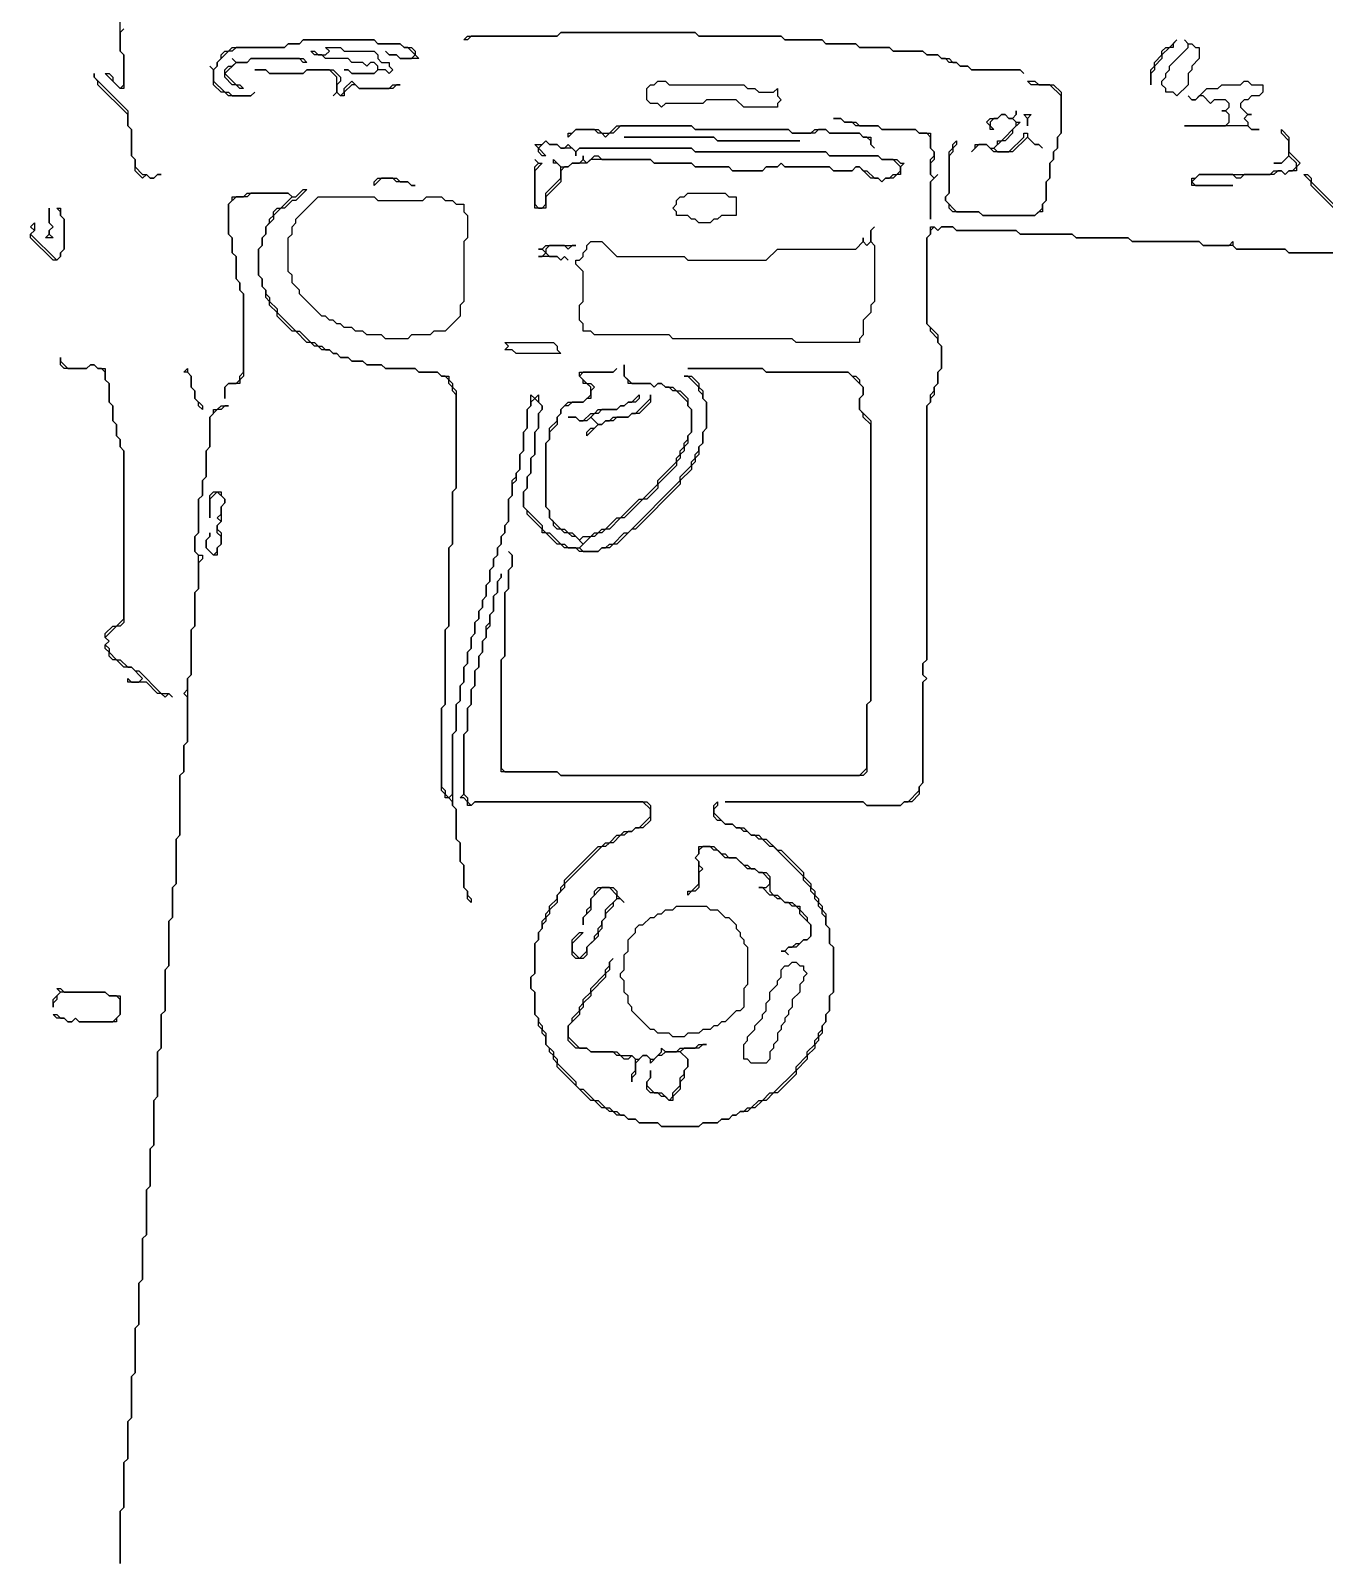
# Model space of a CAD drawing. Header units: metres. Extents: x 0 to 38.4, y 0 to 28.8.
# Drawn here: x 7.32 to 21.18, y 0 to 16.42 of the extents above; entities that cross this region are included whole.
import ezdxf

# ---------------------------------------------------------------- set-up
doc = ezdxf.new("R2010")
doc.units = ezdxf.units.M

msp = doc.modelspace()

# ---------------------------------------------------------------- linework, layer by layer
for points in [[(8.32, 16.44), (8.28, 16.4), (8.28, 16.2), (8.32, 16.16), (8.32, 15.8), (8.28, 15.8), (8.12, 15.96), (8.16, 15.96), (8.2, 15.92), (8.2, 15.88), (8.28, 15.8), (8.32, 15.84), (8.32, 16.16), (8.28, 16.2), (8.28, 16.52)], [(21.28, 14.52), (21.04, 14.76), (21.04, 14.8), (20.96, 14.88), (21, 14.88), (21.04, 14.84), (21.04, 14.8), (21.32, 14.52)], [(21.52, 14.04), (20.8, 14.04), (20.76, 14.08), (20.24, 14.08), (20.2, 14.12), (19.88, 14.12), (19.84, 14.16), (19.12, 14.16), (19.08, 14.2), (18.52, 14.2), (18.48, 14.24), (17.92, 14.24), (17.88, 14.28), (17.24, 14.28), (17.2, 14.32), (17.08, 14.32), (17.04, 14.28), (17, 14.32), (16.96, 14.28), (16.96, 14.24), (16.92, 14.2), (16.92, 13.28), (17.04, 13.16), (17.04, 13.08), (17.08, 13.04), (17.08, 12.8), (17.04, 12.76), (17.04, 12.64), (17, 12.6), (17, 12.52), (16.96, 12.48), (16.96, 12.44), (16.92, 12.4), (16.92, 9.68), (16.88, 9.64), (16.88, 9.52), (16.92, 9.48), (16.88, 9.44), (16.88, 8.36), (16.84, 8.32), (16.84, 8.24), (16.76, 8.16), (16.68, 8.16), (16.64, 8.12), (16.28, 8.12), (16.24, 8.16), (14.76, 8.16), (16.24, 8.16), (16.28, 8.12), (16.64, 8.12), (16.68, 8.16), (16.72, 8.16), (16.84, 8.28), (16.84, 8.32), (16.88, 8.36), (16.88, 9.44), (16.92, 9.48), (16.88, 9.52), (16.88, 9.64), (16.92, 9.68), (16.92, 12.4), (16.96, 12.44), (16.96, 12.52), (17, 12.56), (17, 12.6), (17.04, 12.64), (17.04, 12.76), (17.08, 12.8), (17.08, 13.04), (17.04, 13.08), (17.04, 13.12), (16.96, 13.2), (16.96, 13.24), (16.92, 13.28), (16.92, 14.2), (16.96, 14.24), (16.96, 14.32), (17, 14.32), (17.04, 14.28), (17.08, 14.32), (17.2, 14.32), (17.24, 14.28), (17.88, 14.28), (17.92, 14.24), (18.48, 14.24), (18.52, 14.2), (19.08, 14.2), (19.12, 14.16), (19.84, 14.16), (19.88, 14.12), (20.16, 14.12), (20.2, 14.16), (20.2, 14.12), (20.24, 14.08), (20.76, 14.08), (20.8, 14.04), (21.52, 14.04)]]:
    msp.add_lwpolyline(points)
for points in [[(9.44, 15.72), (9.4, 15.76), (9.36, 15.76), (9.28, 15.84), (9.28, 16), (9.24, 16.04), (9.28, 16), (9.32, 16.04), (9.32, 16.08), (9.36, 16.12), (9.36, 16.16), (9.4, 16.2), (9.44, 16.2), (9.48, 16.24), (10.04, 16.24), (10.08, 16.28), (10.2, 16.28), (10.24, 16.32), (11, 16.32), (11.04, 16.28), (11.28, 16.28), (11.32, 16.24), (11.4, 16.24), (11.44, 16.2), (11.44, 16.16), (11.48, 16.12), (11.28, 16.12), (11.24, 16.16), (11.16, 16.16), (11.12, 16.2), (11.16, 16.16), (11.24, 16.16), (11.28, 16.12), (11.4, 16.12), (11.44, 16.16), (11.36, 16.24), (11.32, 16.24), (11.28, 16.28), (11.04, 16.28), (11, 16.32), (10.24, 16.32), (10.2, 16.28), (10.08, 16.28), (10.04, 16.24), (9.52, 16.24), (9.48, 16.2), (9.44, 16.2), (9.32, 16.08), (9.32, 16.04), (9.28, 16), (9.28, 15.88), (9.4, 15.76), (9.44, 15.76), (9.48, 15.72), (9.68, 15.72), (9.72, 15.76), (9.68, 15.72)], [(17.96, 15.96), (17.92, 16), (17.4, 16), (17.36, 16.04), (17.28, 16.04), (17.24, 16.08), (17.16, 16.08), (17.12, 16.12), (17.08, 16.12), (17.04, 16.16), (16.92, 16.16), (16.88, 16.2), (16.56, 16.2), (16.52, 16.24), (16.2, 16.24), (16.16, 16.28), (15.84, 16.28), (15.8, 16.32), (15.4, 16.32), (15.36, 16.36), (14.48, 16.36), (14.44, 16.4), (13, 16.4), (12.96, 16.36), (12.04, 16.36), (12, 16.32), (11.96, 16.32), (12, 16.36), (12.96, 16.36), (13, 16.4), (14.44, 16.4), (14.48, 16.36), (15.36, 16.36), (15.4, 16.32), (15.8, 16.32), (15.84, 16.28), (16.16, 16.28), (16.2, 16.24), (16.52, 16.24), (16.56, 16.2), (16.88, 16.2), (16.92, 16.16), (17.04, 16.16), (17.08, 16.12), (17.16, 16.12), (17.2, 16.08), (17.24, 16.08), (17.28, 16.04), (17.36, 16.04), (17.4, 16), (17.92, 16)], [(19.32, 15.84), (19.32, 16), (19.36, 16.04), (19.36, 16.08), (19.44, 16.16), (19.44, 16.2), (19.48, 16.24), (19.52, 16.24), (19.6, 16.32), (19.56, 16.28), (19.56, 16.24), (19.52, 16.24), (19.44, 16.16), (19.44, 16.12), (19.36, 16.04), (19.36, 16), (19.32, 15.96)], [(19.6, 15.72), (19.56, 15.76), (19.48, 15.76), (19.48, 15.8), (19.44, 15.84), (19.44, 15.88), (19.48, 15.92), (19.48, 15.96), (19.52, 16), (19.52, 16.04), (19.72, 16.24), (19.72, 16.28), (19.68, 16.32), (19.72, 16.28), (19.76, 16.28), (19.8, 16.24), (19.84, 16.24), (19.84, 16.12), (19.76, 16.04), (19.76, 16), (19.72, 15.96), (19.72, 15.84)], [(9.56, 15.8), (9.52, 15.84), (9.48, 15.84), (9.4, 15.92), (9.4, 16), (9.44, 16.04), (9.48, 16.04), (9.52, 16.08), (9.48, 16.12), (9.52, 16.08), (9.64, 16.08), (9.68, 16.12), (10.24, 16.12), (10.28, 16.08), (10.24, 16.08), (10.2, 16.12), (9.68, 16.12), (9.64, 16.08), (9.52, 16.08), (9.4, 15.96), (9.52, 15.84), (9.56, 15.84), (9.6, 15.8)], [(10.76, 15.96), (10.72, 16), (10.68, 16), (10.72, 16), (10.76, 15.96), (11, 15.96), (11.04, 16), (11.04, 16.04), (11, 16.08), (10.96, 16.08), (10.92, 16.04), (10.88, 16.08), (10.76, 16.08), (10.72, 16.12), (10.48, 16.12), (10.44, 16.16), (10.36, 16.16), (10.32, 16.2), (10.36, 16.2), (10.4, 16.16), (10.48, 16.16), (10.52, 16.2), (10.48, 16.24), (10.64, 16.24), (10.68, 16.2), (11, 16.2), (11.04, 16.16), (11.04, 16.12), (11.08, 16.08), (11.16, 16.08), (11.16, 16.04), (11.2, 16), (11.16, 15.96), (11.12, 16), (11.04, 16), (11, 15.96)], [(8.52, 14.84), (8.44, 14.92), (8.44, 15.04), (8.4, 15.08), (8.4, 15.36), (8.36, 15.4), (8.36, 15.52), (8.04, 15.84), (8.04, 15.88), (8, 15.92), (8, 15.96), (8, 15.92), (8.36, 15.56), (8.36, 15.4), (8.4, 15.36), (8.4, 15.08), (8.44, 15.04), (8.44, 14.96), (8.52, 14.88), (8.56, 14.88), (8.6, 14.84), (8.64, 14.84), (8.68, 14.88), (8.72, 14.88), (8.68, 14.88), (8.64, 14.84), (8.6, 14.84), (8.56, 14.88)], [(10.56, 15.72), (10.6, 15.76), (10.6, 15.92), (10.52, 16), (10.28, 16), (10.24, 15.96), (9.88, 15.96), (9.84, 16), (9.72, 16), (9.84, 16), (9.88, 15.96), (10.24, 15.96), (10.28, 16), (10.56, 16), (10.64, 15.92), (10.64, 15.88), (10.6, 15.84), (10.6, 15.76), (10.64, 15.72), (10.68, 15.76), (10.68, 15.8), (10.76, 15.88), (10.84, 15.8), (11.16, 15.8), (11.2, 15.84), (11.28, 15.84), (11.24, 15.84), (11.2, 15.8), (10.84, 15.8), (10.8, 15.84), (10.76, 15.84), (10.68, 15.76), (10.68, 15.72), (10.64, 15.72), (10.6, 15.76)], [(14.08, 15.6), (14.04, 15.64), (13.96, 15.64), (13.92, 15.68), (13.92, 15.8), (13.96, 15.84), (14, 15.84), (14.04, 15.88), (14.12, 15.88), (14.16, 15.84), (14.96, 15.84), (15, 15.8), (15.08, 15.8), (15.12, 15.76), (15.28, 15.76), (15.32, 15.8), (15.32, 15.72), (15.36, 15.68), (15.32, 15.64), (15.32, 15.6), (14.96, 15.6), (14.88, 15.68), (14.56, 15.68), (14.52, 15.64), (14.12, 15.64)], [(17.52, 14.44), (17.48, 14.48), (17.2, 14.48), (17.16, 14.52), (17.16, 14.56), (17.12, 14.6), (17.12, 14.64), (17.16, 14.68), (17.16, 15.12), (17.2, 15.16), (17.2, 15.2), (17.24, 15.24), (17.24, 15.2), (17.2, 15.16), (17.2, 15.12), (17.16, 15.08), (17.16, 14.68), (17.12, 14.64), (17.12, 14.6), (17.24, 14.48), (17.48, 14.48), (17.52, 14.44), (18.08, 14.44), (18.16, 14.52), (18.16, 14.56), (18.2, 14.6), (18.2, 14.8), (18.24, 14.84), (18.24, 15), (18.28, 15.04), (18.28, 15.12), (18.32, 15.16), (18.32, 15.28), (18.36, 15.32), (18.36, 15.72), (18.24, 15.84), (18.04, 15.84), (18, 15.88), (18.08, 15.88), (18.12, 15.84), (18.28, 15.84), (18.36, 15.76), (18.36, 15.32), (18.32, 15.28), (18.32, 15.16), (18.28, 15.12), (18.28, 15.04), (18.24, 15), (18.24, 14.84), (18.2, 14.8), (18.2, 14.6), (18.16, 14.56), (18.16, 14.48), (18.12, 14.48), (18.08, 14.44)], [(20.4, 15.36), (20.36, 15.4), (19.68, 15.4), (20.12, 15.4), (20.16, 15.44), (20.16, 15.52), (20.12, 15.56), (20.08, 15.56), (20.12, 15.56), (20.16, 15.6), (20.16, 15.64), (20.12, 15.68), (20, 15.68), (19.96, 15.64), (19.88, 15.72), (19.84, 15.72), (19.8, 15.68), (19.76, 15.68), (19.72, 15.72), (19.76, 15.68), (19.8, 15.68), (19.92, 15.8), (20.04, 15.8), (20.08, 15.84), (20.28, 15.84), (20.32, 15.88), (20.36, 15.88), (20.4, 15.84), (20.52, 15.84), (20.52, 15.76), (20.48, 15.72), (20.4, 15.72), (20.36, 15.68), (20.32, 15.68), (20.28, 15.64), (20.28, 15.6), (20.36, 15.52), (20.4, 15.52), (20.36, 15.52), (20.32, 15.48), (20.36, 15.44), (20.36, 15.4), (20.4, 15.36), (20.48, 15.36)], [(16.96, 14.4), (16.96, 14.8), (17, 14.84), (16.96, 14.88), (16.96, 15.04), (17, 15.08), (17, 15.12), (16.96, 15.16), (16.96, 15.28), (16.92, 15.32), (16.84, 15.32), (16.8, 15.36), (16.44, 15.36), (16.4, 15.4), (16.16, 15.4), (16.12, 15.44), (16.04, 15.44), (16, 15.48), (15.92, 15.48), (16, 15.48), (16.04, 15.44), (16.16, 15.44), (16.2, 15.4), (16.4, 15.4), (16.44, 15.36), (16.8, 15.36), (16.84, 15.32), (16.96, 15.32), (16.96, 15.16), (17, 15.12), (17, 15.04), (16.96, 15), (16.96, 14.88), (17, 14.84), (17.04, 14.88), (16.96, 14.8)], [(17.4, 15.12), (17.44, 15.16), (17.44, 15.2), (17.56, 15.2), (17.6, 15.16), (17.64, 15.16), (17.68, 15.2), (17.68, 15.24), (17.72, 15.24), (17.88, 15.4), (17.88, 15.44), (17.84, 15.48), (17.8, 15.48), (17.76, 15.52), (17.72, 15.52), (17.68, 15.48), (17.64, 15.48), (17.6, 15.44), (17.6, 15.4), (17.64, 15.36), (17.6, 15.36), (17.6, 15.4), (17.56, 15.44), (17.6, 15.48), (17.68, 15.48), (17.72, 15.52), (17.76, 15.52), (17.8, 15.48), (17.84, 15.48), (17.88, 15.52), (17.88, 15.56), (17.88, 15.52), (17.84, 15.48), (17.88, 15.44), (17.92, 15.44), (17.84, 15.36), (17.84, 15.32), (17.76, 15.24), (17.72, 15.24), (17.64, 15.16), (17.68, 15.12), (17.8, 15.12), (17.96, 15.28), (17.96, 15.32), (18, 15.32), (18, 15.28), (18.08, 15.2), (18.12, 15.2), (18.16, 15.16), (18.12, 15.2), (18.08, 15.2), (18, 15.28), (17.84, 15.12), (17.64, 15.12), (17.56, 15.2), (17.48, 15.2)], [(18, 15.4), (18, 15.48), (17.96, 15.52), (18.04, 15.52), (18, 15.48)], [(16.36, 15.16), (16.32, 15.2), (16.32, 15.24), (16.28, 15.28), (16.24, 15.28), (16.2, 15.32), (15.88, 15.32), (15.84, 15.36), (15.76, 15.36), (15.72, 15.32), (15.48, 15.32), (15.44, 15.36), (14.44, 15.36), (14.4, 15.4), (13.64, 15.4), (13.56, 15.32), (13.52, 15.32), (13.48, 15.28), (13.44, 15.32), (13.4, 15.32), (13.36, 15.36), (13.16, 15.36), (13.08, 15.28), (13.08, 15.32), (13.12, 15.32), (13.16, 15.36), (13.4, 15.36), (13.44, 15.32), (13.52, 15.32), (13.6, 15.4), (14.4, 15.4), (14.44, 15.36), (15.44, 15.36), (15.48, 15.32), (15.68, 15.32), (15.72, 15.36), (15.84, 15.36), (15.88, 15.32), (16.2, 15.32), (16.24, 15.28), (16.32, 15.28), (16.32, 15.2)], [(14.68, 15.24), (14.64, 15.28), (13.68, 15.28), (14.64, 15.28), (14.68, 15.24), (15.56, 15.24)], [(19.76, 14.76), (19.76, 14.84), (19.8, 14.84), (19.84, 14.88), (20.6, 14.88), (20.64, 14.92), (20.72, 14.92), (20.76, 14.88), (20.8, 14.92), (20.84, 14.92), (20.88, 14.96), (20.88, 15), (20.8, 15.08), (20.72, 15), (20.64, 15), (20.72, 15), (20.8, 15.08), (20.8, 15.24), (20.72, 15.32), (20.72, 15.36), (20.8, 15.28), (20.8, 15.12), (20.92, 15), (20.88, 14.96), (20.88, 14.92), (20.8, 14.92), (20.76, 14.88), (20.72, 14.92), (20.68, 14.92), (20.64, 14.88), (20.32, 14.88), (20.28, 14.84), (20.24, 14.84), (20.2, 14.88), (19.84, 14.88), (19.76, 14.8), (19.8, 14.76), (20.2, 14.76)], [(12.72, 14.52), (12.72, 14.96), (12.76, 15), (12.72, 15.04), (12.76, 15), (12.8, 15), (12.72, 14.92), (12.72, 14.56), (12.76, 14.52), (12.8, 14.52), (12.84, 14.56), (12.84, 14.68), (13, 14.84), (13, 14.96), (12.96, 15), (12.92, 15), (12.92, 15.04), (13, 14.96), (13.08, 14.96), (13.12, 15), (13.2, 15), (13.24, 15.04), (13.24, 15.08), (13.24, 15.04), (13.28, 15), (13.36, 15.08), (13.4, 15.08), (13.44, 15.04), (13.96, 15.04), (14, 15), (14.4, 15), (14.44, 14.96), (14.8, 14.96), (14.84, 14.92), (15.16, 14.92), (15.2, 14.96), (15.32, 14.96), (15.36, 15), (15.4, 14.96), (15.88, 14.96), (15.92, 14.92), (16.12, 14.92), (16.16, 14.96), (16.2, 14.96), (16.24, 14.92), (16.28, 14.92), (16.36, 14.84), (16.4, 14.84), (16.44, 14.8), (16.48, 14.84), (16.52, 14.84), (16.56, 14.88), (16.6, 14.88), (16.64, 14.92), (16.64, 14.96), (16.56, 15.04), (16.44, 15.04), (16.4, 15.08), (15.88, 15.08), (15.84, 15.12), (14.44, 15.12), (14.4, 15.16), (13.2, 15.16), (13.16, 15.12), (13.16, 15.08), (13.16, 15.12), (13.12, 15.16), (13, 15.16), (12.96, 15.2), (12.88, 15.2), (12.84, 15.24), (12.76, 15.16), (12.84, 15.08), (12.8, 15.08), (12.76, 15.12), (12.76, 15.16), (12.72, 15.2), (12.8, 15.2), (12.84, 15.24), (12.88, 15.2), (12.96, 15.2), (13, 15.16), (13.04, 15.16), (13.08, 15.2), (13.16, 15.12), (13.2, 15.16), (14.4, 15.16), (14.44, 15.12), (15.84, 15.12), (15.88, 15.08), (16.4, 15.08), (16.44, 15.04), (16.6, 15.04), (16.64, 15), (16.68, 15), (16.64, 14.96), (16.64, 14.88), (16.6, 14.88), (16.56, 14.84), (16.48, 14.84), (16.44, 14.8), (16.4, 14.84), (16.32, 14.84), (16.2, 14.96), (16.16, 14.96), (16.12, 14.92), (15.92, 14.92), (15.88, 14.96), (15.4, 14.96), (15.36, 15), (15.32, 14.96), (15.2, 14.96), (15.16, 14.92), (14.84, 14.92), (14.8, 14.96), (14.44, 14.96), (14.4, 15), (14, 15), (13.96, 15.04), (13.32, 15.04), (13.28, 15), (13.12, 15), (13.08, 14.96), (13.04, 14.96), (13, 14.92), (13, 14.8), (12.84, 14.64), (12.84, 14.52)], [(11, 14.76), (11, 14.8), (11.04, 14.84), (11.24, 14.84), (11.28, 14.8), (11.36, 14.8), (11.4, 14.76), (11.44, 14.76), (11.4, 14.76), (11.36, 14.8), (11.24, 14.8), (11.2, 14.84), (11.08, 14.84)], [(12.04, 7.08), (12, 7.12), (12, 7.2), (11.96, 7.24), (11.96, 7.48), (11.92, 7.52), (11.92, 7.72), (11.88, 7.76), (11.88, 8.08), (11.84, 8.12), (11.84, 8.16), (11.8, 8.2), (11.76, 8.2), (11.76, 8.24), (11.72, 8.28), (11.72, 9.16), (11.76, 9.2), (11.76, 10), (11.8, 10.04), (11.8, 10.88), (11.84, 10.92), (11.84, 11.48), (11.88, 11.52), (11.88, 12.52), (11.84, 12.56), (11.84, 12.6), (11.8, 12.64), (11.8, 12.68), (11.76, 12.72), (11.72, 12.72), (11.68, 12.76), (11.48, 12.76), (11.44, 12.8), (11.12, 12.8), (11.08, 12.84), (10.92, 12.84), (10.88, 12.88), (10.76, 12.88), (10.72, 12.92), (10.64, 12.92), (10.6, 12.96), (10.56, 12.96), (10.52, 13), (10.44, 13), (10.4, 13.04), (10.36, 13.04), (10.32, 13.08), (10.28, 13.08), (10.16, 13.2), (10.12, 13.2), (9.96, 13.36), (9.96, 13.4), (9.88, 13.48), (9.88, 13.52), (9.84, 13.56), (9.84, 13.64), (9.8, 13.68), (9.8, 13.76), (9.76, 13.8), (9.76, 14.08), (9.8, 14.12), (9.8, 14.2), (9.84, 14.24), (9.84, 14.32), (9.88, 14.36), (9.88, 14.4), (9.92, 14.44), (9.92, 14.48), (9.96, 14.52), (10, 14.52), (10.12, 14.64), (10.08, 14.68), (9.68, 14.68), (9.64, 14.64), (9.52, 14.64), (9.44, 14.56), (9.44, 14.24), (9.48, 14.2), (9.48, 14.04), (9.52, 14), (9.52, 13.76), (9.56, 13.72), (9.56, 13.64), (9.6, 13.6), (9.6, 12.72), (9.56, 12.68), (9.56, 12.64), (9.44, 12.64), (9.4, 12.6), (9.4, 12.48), (9.4, 12.6), (9.44, 12.64), (9.52, 12.64), (9.56, 12.68), (9.56, 12.72), (9.6, 12.76), (9.6, 13.6), (9.56, 13.64), (9.56, 13.72), (9.52, 13.76), (9.52, 14), (9.48, 14.04), (9.48, 14.2), (9.44, 14.24), (9.44, 14.56), (9.48, 14.6), (9.48, 14.64), (9.6, 14.64), (9.64, 14.68), (10.08, 14.68), (10.12, 14.64), (10.16, 14.64), (10.24, 14.72), (10.28, 14.72), (10.16, 14.6), (10.12, 14.6), (10.04, 14.52), (10, 14.52), (9.92, 14.44), (9.92, 14.4), (9.84, 14.32), (9.84, 14.24), (9.8, 14.2), (9.8, 14.12), (9.76, 14.08), (9.76, 13.8), (9.8, 13.76), (9.8, 13.68), (9.84, 13.64), (9.84, 13.6), (9.88, 13.56), (9.88, 13.52), (9.96, 13.44), (9.96, 13.4), (10.16, 13.2), (10.2, 13.2), (10.32, 13.08), (10.36, 13.08), (10.4, 13.04), (10.44, 13.04), (10.48, 13), (10.52, 13), (10.56, 12.96), (10.6, 12.96), (10.64, 12.92), (10.72, 12.92), (10.76, 12.88), (10.88, 12.88), (10.92, 12.84), (11.08, 12.84), (11.12, 12.8), (11.44, 12.8), (11.48, 12.76), (11.68, 12.76), (11.72, 12.72), (11.8, 12.72), (11.8, 12.68), (11.84, 12.64), (11.84, 12.6), (11.88, 12.56), (11.88, 11.52), (11.84, 11.48), (11.84, 10.92), (11.8, 10.88), (11.8, 10.04), (11.76, 10), (11.76, 9.2), (11.72, 9.16), (11.72, 8.32), (11.76, 8.28), (11.76, 8.24), (11.8, 8.2), (11.84, 8.24), (11.84, 8.88), (11.88, 8.92), (11.88, 9.2), (11.92, 9.24), (11.92, 9.4), (11.96, 9.44), (11.96, 9.6), (12, 9.64), (12, 9.76), (12.04, 9.8), (12.04, 9.92), (12.08, 9.96), (12.08, 10.08), (12.12, 10.12), (12.12, 10.2), (12.16, 10.24), (12.16, 10.32), (12.2, 10.36), (12.2, 10.48), (12.24, 10.52), (12.24, 10.64), (12.28, 10.68), (12.28, 10.76), (12.32, 10.8), (12.32, 10.88), (12.36, 10.92), (12.36, 11), (12.4, 11.04), (12.4, 11.12), (12.44, 11.16), (12.44, 11.4), (12.48, 11.44), (12.48, 11.6), (12.52, 11.64), (12.52, 11.68), (12.56, 11.72), (12.56, 11.88), (12.6, 11.92), (12.6, 12.12), (12.64, 12.16), (12.64, 12.36), (12.68, 12.4), (12.68, 12.52), (12.72, 12.48), (12.76, 12.52), (12.76, 12.44), (12.8, 12.4), (12.8, 12.36), (12.76, 12.32), (12.76, 12.16), (12.72, 12.12), (12.72, 11.88), (12.68, 11.84), (12.68, 11.68), (12.64, 11.64), (12.64, 11.52), (12.6, 11.48), (12.6, 11.32), (12.8, 11.12), (12.8, 11.08), (12.84, 11.04), (12.88, 11.04), (13, 10.92), (13.04, 10.92), (13.08, 10.88), (13.2, 10.88), (13.24, 10.92), (13.16, 11), (13.12, 11), (13.08, 11.04), (13.04, 11.04), (13, 11.08), (12.96, 11.08), (12.92, 11.12), (12.92, 11.16), (12.88, 11.2), (12.88, 11.28), (12.84, 11.32), (12.84, 12), (12.88, 12.04), (12.88, 12.16), (12.96, 12.24), (12.96, 12.28), (13, 12.32), (13, 12.36), (13.08, 12.44), (13.24, 12.44), (13.32, 12.52), (13.32, 12.6), (13.28, 12.64), (13.24, 12.64), (13.24, 12.68), (13.2, 12.72), (13.2, 12.76), (13.56, 12.76), (13.6, 12.8), (13.56, 12.76), (13.24, 12.76), (13.2, 12.72), (13.28, 12.64), (13.32, 12.64), (13.36, 12.6), (13.32, 12.56), (13.32, 12.48), (13.28, 12.48), (13.24, 12.44), (13.12, 12.44), (13.08, 12.4), (13.04, 12.4), (13, 12.36), (13, 12.32), (12.96, 12.28), (12.96, 12.2), (12.88, 12.12), (12.88, 12.04), (12.84, 12), (12.84, 11.32), (12.88, 11.28), (12.88, 11.2), (13, 11.08), (13.04, 11.08), (13.08, 11.04), (13.12, 11.04), (13.2, 10.96), (13.24, 11), (13.32, 11), (13.36, 11.04), (13.4, 11.04), (13.44, 11.08), (13.48, 11.08), (13.6, 11.2), (13.64, 11.2), (13.84, 11.4), (13.88, 11.4), (14.04, 11.56), (14.04, 11.6), (14.24, 11.8), (14.24, 11.84), (14.28, 11.88), (14.28, 11.92), (14.32, 11.96), (14.32, 12), (14.36, 12.04), (14.36, 12.08), (14.4, 12.12), (14.4, 12.36), (14.36, 12.4), (14.36, 12.44), (14.24, 12.56), (14.2, 12.56), (14.16, 12.6), (14.12, 12.6), (14.08, 12.64), (14.04, 12.64), (14, 12.6), (13.96, 12.64), (13.72, 12.64), (13.72, 12.68), (13.68, 12.72), (13.68, 12.84), (13.68, 12.72), (13.76, 12.64), (13.96, 12.64), (14, 12.6), (14.04, 12.64), (14.08, 12.64), (14.12, 12.6), (14.2, 12.6), (14.24, 12.56), (14.28, 12.56), (14.36, 12.48), (14.36, 12.4), (14.4, 12.36), (14.4, 12.12), (14.36, 12.08), (14.36, 12), (14.32, 11.96), (14.32, 11.92), (14.28, 11.88), (14.28, 11.84), (14.24, 11.8), (14.24, 11.76), (14.04, 11.56), (14.04, 11.52), (13.92, 11.4), (13.88, 11.4), (13.68, 11.2), (13.64, 11.2), (13.52, 11.08), (13.48, 11.08), (13.44, 11.04), (13.4, 11.04), (13.36, 11), (13.32, 11), (13.2, 10.88), (13.24, 10.84), (13.4, 10.84), (13.44, 10.88), (13.48, 10.88), (13.52, 10.92), (13.56, 10.92), (13.68, 11.04), (13.72, 11.04), (14.28, 11.6), (14.28, 11.64), (14.4, 11.76), (14.4, 11.8), (14.44, 11.84), (14.44, 11.88), (14.48, 11.92), (14.48, 11.96), (14.52, 12), (14.52, 12.12), (14.56, 12.16), (14.56, 12.44), (14.52, 12.48), (14.52, 12.52), (14.48, 12.56), (14.48, 12.6), (14.36, 12.72), (14.32, 12.72), (14.4, 12.72), (14.48, 12.64), (14.48, 12.6), (14.52, 12.56), (14.52, 12.48), (14.56, 12.44), (14.56, 12.16), (14.52, 12.12), (14.52, 12), (14.48, 11.96), (14.48, 11.88), (14.44, 11.84), (14.44, 11.8), (14.4, 11.76), (14.4, 11.72), (14.28, 11.6), (14.28, 11.56), (13.8, 11.08), (13.76, 11.08), (13.6, 10.92), (13.56, 10.92), (13.52, 10.88), (13.44, 10.88), (13.4, 10.84), (13.2, 10.84), (13.16, 10.88), (13.04, 10.88), (13, 10.92), (12.96, 10.92), (12.84, 11.04), (12.8, 11.04), (12.8, 11.08), (12.64, 11.24), (12.64, 11.28), (12.6, 11.32), (12.6, 11.48), (12.64, 11.52), (12.64, 11.64), (12.68, 11.68), (12.68, 11.84), (12.72, 11.88), (12.72, 12.12), (12.76, 12.16), (12.76, 12.32), (12.8, 12.36), (12.8, 12.4), (12.72, 12.48), (12.68, 12.44), (12.68, 12.4), (12.64, 12.36), (12.64, 12.16), (12.6, 12.12), (12.6, 11.92), (12.56, 11.88), (12.56, 11.72), (12.52, 11.68), (12.52, 11.6), (12.48, 11.56), (12.48, 11.44), (12.44, 11.4), (12.44, 11.16), (12.4, 11.12), (12.4, 11.04), (12.36, 11), (12.36, 10.92), (12.32, 10.88), (12.32, 10.8), (12.28, 10.76), (12.28, 10.68), (12.24, 10.64), (12.24, 10.52), (12.2, 10.48), (12.2, 10.36), (12.16, 10.32), (12.16, 10.24), (12.12, 10.2), (12.12, 10.12), (12.08, 10.08), (12.08, 9.96), (12.04, 9.92), (12.04, 9.8), (12, 9.76), (12, 9.64), (11.96, 9.6), (11.96, 9.44), (11.92, 9.4), (11.92, 9.24), (11.88, 9.2), (11.88, 8.92), (11.84, 8.88), (11.84, 8.12), (11.88, 8.08), (11.88, 7.76), (11.92, 7.72), (11.92, 7.52), (11.96, 7.48), (11.96, 7.24), (12, 7.2), (12, 7.16), (12.04, 7.12)], [(11.12, 13.12), (11.08, 13.16), (10.92, 13.16), (10.88, 13.2), (10.8, 13.2), (10.76, 13.24), (10.68, 13.24), (10.64, 13.28), (10.6, 13.28), (10.56, 13.32), (10.52, 13.32), (10.48, 13.36), (10.44, 13.36), (10.2, 13.6), (10.2, 13.64), (10.12, 13.72), (10.12, 13.8), (10.08, 13.84), (10.08, 14.2), (10.12, 14.24), (10.12, 14.32), (10.16, 14.36), (10.16, 14.4), (10.4, 14.64), (11, 14.64), (11.04, 14.6), (11.52, 14.6), (11.56, 14.64), (11.72, 14.64), (11.76, 14.6), (11.84, 14.6), (11.88, 14.56), (11.96, 14.56), (11.96, 14.48), (12, 14.44), (12, 14.2), (11.96, 14.16), (11.96, 13.52), (11.92, 13.48), (11.92, 13.36), (11.76, 13.2), (11.64, 13.2), (11.6, 13.16), (11.4, 13.16), (11.36, 13.12)], [(14.48, 14.36), (14.44, 14.4), (14.4, 14.4), (14.36, 14.44), (14.24, 14.44), (14.24, 14.48), (14.2, 14.52), (14.24, 14.56), (14.24, 14.6), (14.28, 14.64), (14.32, 14.64), (14.36, 14.68), (14.76, 14.68), (14.8, 14.64), (14.88, 14.64), (14.88, 14.44), (14.72, 14.44), (14.68, 14.4), (14.64, 14.4), (14.6, 14.36)], [(7.56, 13.96), (7.32, 14.2), (7.32, 14.24), (7.36, 14.28), (7.32, 14.32), (7.36, 14.36), (7.36, 14.28), (7.32, 14.24), (7.6, 13.96), (7.64, 14), (7.64, 14.04), (7.68, 14.08), (7.68, 14.4), (7.64, 14.44), (7.64, 14.48), (7.6, 14.52), (7.64, 14.52), (7.64, 14.44), (7.68, 14.4), (7.68, 14.08), (7.64, 14.04), (7.64, 14), (7.6, 13.96)], [(7.48, 14.2), (7.52, 14.24), (7.52, 14.28), (7.56, 14.32), (7.52, 14.36), (7.52, 14.52), (7.52, 14.36), (7.56, 14.32), (7.52, 14.28), (7.52, 14.24), (7.56, 14.2)], [(15.52, 13.08), (15.48, 13.12), (14.2, 13.12), (14.16, 13.16), (13.36, 13.16), (13.32, 13.2), (13.24, 13.2), (13.24, 13.28), (13.2, 13.32), (13.2, 13.48), (13.24, 13.52), (13.24, 13.84), (13.16, 13.92), (13.16, 13.96), (13.2, 13.96), (13.24, 14), (13.24, 14.04), (13.28, 14.08), (13.28, 14.12), (13.32, 14.16), (13.44, 14.16), (13.6, 14), (14.32, 14), (14.36, 13.96), (15.2, 13.96), (15.32, 14.08), (16.16, 14.08), (16.24, 14.16), (16.24, 14.2), (16.24, 14.16), (16.28, 14.12), (16.32, 14.16), (16.32, 14.28), (16.36, 14.32), (16.32, 14.28), (16.32, 14.16), (16.36, 14.12), (16.36, 13.52), (16.32, 13.48), (16.32, 13.4), (16.24, 13.32), (16.24, 13.16), (16.2, 13.12), (16.2, 13.08)], [(13, 13.96), (12.96, 14), (12.76, 14), (12.8, 14), (12.84, 14.04), (12.8, 14.08), (12.76, 14.08), (12.8, 14.08), (12.84, 14.12), (13.16, 14.12), (13.12, 14.12), (13.08, 14.08), (13.04, 14.12), (12.88, 14.12), (12.84, 14.08), (12.84, 14.04), (12.88, 14), (12.96, 14), (13, 13.96), (13.04, 14), (13.08, 13.96), (13.04, 14)], [(12.52, 12.96), (12.48, 13), (12.4, 13), (12.44, 13.04), (12.4, 13.08), (12.92, 13.08), (12.96, 13.04), (12.96, 13), (13, 12.96)], [(8.76, 9.28), (8.72, 9.32), (8.68, 9.32), (8.56, 9.44), (8.36, 9.44), (8.36, 9.48), (8.4, 9.44), (8.48, 9.44), (8.52, 9.48), (8.4, 9.6), (8.32, 9.6), (8.24, 9.68), (8.2, 9.68), (8.16, 9.72), (8.16, 9.76), (8.12, 9.8), (8.12, 9.84), (8.16, 9.88), (8.12, 9.92), (8.12, 9.96), (8.2, 10.04), (8.24, 10.04), (8.32, 10.12), (8.32, 11.92), (8.28, 11.96), (8.28, 12.04), (8.24, 12.08), (8.24, 12.2), (8.2, 12.24), (8.2, 12.4), (8.16, 12.44), (8.16, 12.64), (8.12, 12.68), (8.12, 12.76), (8.08, 12.8), (8.04, 12.8), (8, 12.84), (7.96, 12.84), (7.92, 12.8), (7.68, 12.8), (7.64, 12.84), (7.64, 12.92), (7.64, 12.88), (7.72, 12.8), (7.92, 12.8), (7.96, 12.84), (8, 12.84), (8.04, 12.8), (8.12, 12.8), (8.12, 12.68), (8.16, 12.64), (8.16, 12.44), (8.2, 12.4), (8.2, 12.24), (8.24, 12.2), (8.24, 12.08), (8.28, 12.04), (8.28, 11.96), (8.32, 11.92), (8.32, 10.08), (8.28, 10.04), (8.24, 10.04), (8.12, 9.92), (8.16, 9.88), (8.12, 9.84), (8.16, 9.8), (8.16, 9.76), (8.24, 9.68), (8.28, 9.68), (8.36, 9.6), (8.4, 9.6), (8.44, 9.56), (8.48, 9.56), (8.72, 9.32), (8.8, 9.32), (8.84, 9.28), (8.8, 9.32)], [(9.16, 12.36), (9.12, 12.4), (9.12, 12.44), (9.08, 12.48), (9.08, 12.56), (9.04, 12.6), (9.04, 12.72), (9, 12.76), (8.96, 12.76), (9, 12.8), (9, 12.76), (9.04, 12.72), (9.04, 12.6), (9.08, 12.56), (9.08, 12.48), (9.16, 12.4)], [(13, 8.44), (12.96, 8.48), (12.36, 8.48), (12.36, 9.68), (12.4, 9.72), (12.4, 10.4), (12.44, 10.44), (12.44, 10.64), (12.48, 10.68), (12.48, 10.8), (12.44, 10.84), (12.48, 10.8), (12.48, 10.68), (12.44, 10.64), (12.44, 10.44), (12.4, 10.4), (12.4, 9.72), (12.36, 9.68), (12.36, 8.52), (12.4, 8.48), (12.96, 8.48), (13, 8.44), (16.2, 8.44), (16.28, 8.52), (16.28, 9.2), (16.32, 9.24), (16.32, 12.2), (16.24, 12.28), (16.24, 12.32), (16.2, 12.36), (16.2, 12.48), (16.24, 12.52), (16.24, 12.6), (16.08, 12.76), (15.2, 12.76), (15.16, 12.8), (14.36, 12.8), (15.16, 12.8), (15.2, 12.76), (16.08, 12.76), (16.12, 12.72), (16.16, 12.72), (16.2, 12.68), (16.2, 12.64), (16.24, 12.6), (16.24, 12.52), (16.2, 12.48), (16.2, 12.36), (16.32, 12.24), (16.32, 9.24), (16.28, 9.2), (16.28, 8.48), (16.24, 8.44)], [(13.28, 12.08), (13.28, 12.12), (13.32, 12.16), (13.36, 12.16), (13.4, 12.2), (13.32, 12.28), (13.28, 12.24), (13.2, 12.24), (13.16, 12.28), (13.08, 12.28), (13.16, 12.28), (13.2, 12.24), (13.24, 12.24), (13.32, 12.32), (13.36, 12.32), (13.4, 12.36), (13.6, 12.36), (13.64, 12.4), (13.68, 12.4), (13.72, 12.44), (13.76, 12.44), (13.84, 12.52), (13.84, 12.48), (13.8, 12.44), (13.72, 12.44), (13.68, 12.4), (13.64, 12.4), (13.6, 12.36), (13.44, 12.36), (13.4, 12.32), (13.36, 12.32), (13.32, 12.28), (13.4, 12.2), (13.44, 12.2), (13.48, 12.24), (13.52, 12.24), (13.56, 12.28), (13.72, 12.28), (13.76, 12.32), (13.8, 12.32), (13.96, 12.48), (13.96, 12.52), (13.96, 12.44), (13.84, 12.32), (13.76, 12.32), (13.72, 12.28), (13.6, 12.28), (13.56, 12.24), (13.48, 12.24), (13.44, 12.2), (13.4, 12.2)], [(8.28, 0), (8.28, 0.56), (8.32, 0.6), (8.32, 1.08), (8.36, 1.12), (8.36, 1.52), (8.4, 1.56), (8.4, 2), (8.44, 2.04), (8.44, 2.52), (8.48, 2.56), (8.48, 3), (8.52, 3.04), (8.52, 3.48), (8.56, 3.52), (8.56, 4), (8.6, 4.04), (8.6, 4.44), (8.64, 4.48), (8.64, 4.96), (8.68, 5), (8.68, 5.48), (8.72, 5.52), (8.72, 5.88), (8.76, 5.92), (8.76, 6.36), (8.8, 6.4), (8.8, 6.88), (8.84, 6.92), (8.84, 7.24), (8.88, 7.28), (8.88, 7.76), (8.92, 7.8), (8.92, 8.44), (8.96, 8.48), (8.96, 8.76), (9, 8.8), (9, 9.28), (8.96, 9.32), (9, 9.36), (9, 9.48), (9.04, 9.52), (9.04, 10), (9.08, 10.04), (9.08, 10.4), (9.12, 10.44), (9.12, 10.8), (9.08, 10.84), (9.08, 11), (9.12, 11.04), (9.12, 11.4), (9.16, 11.44), (9.16, 11.6), (9.2, 11.64), (9.2, 11.92), (9.24, 11.96), (9.24, 12.28), (9.28, 12.32), (9.28, 12.36), (9.32, 12.36), (9.36, 12.4), (9.44, 12.4), (9.4, 12.4), (9.36, 12.36), (9.32, 12.36), (9.24, 12.28), (9.24, 11.96), (9.2, 11.92), (9.2, 11.64), (9.16, 11.6), (9.16, 11.44), (9.12, 11.4), (9.12, 11.04), (9.08, 11), (9.08, 10.84), (9.12, 10.8), (9.16, 10.8), (9.16, 10.76), (9.12, 10.72), (9.12, 10.44), (9.08, 10.4), (9.08, 10.04), (9.04, 10), (9.04, 9.52), (9, 9.48), (9, 8.8), (8.96, 8.76), (8.96, 8.48), (8.92, 8.44), (8.92, 7.8), (8.88, 7.76), (8.88, 7.28), (8.84, 7.24), (8.84, 6.92), (8.8, 6.88), (8.8, 6.4), (8.76, 6.36), (8.76, 5.92), (8.72, 5.88), (8.72, 5.52), (8.68, 5.48), (8.68, 5), (8.64, 4.96), (8.64, 4.48), (8.6, 4.44), (8.6, 4.04), (8.56, 4), (8.56, 3.52), (8.52, 3.48), (8.52, 3.04), (8.48, 3), (8.48, 2.56), (8.44, 2.52), (8.44, 2.04), (8.4, 2), (8.4, 1.56), (8.36, 1.52), (8.36, 1.12), (8.32, 1.08), (8.32, 0.6), (8.28, 0.56)], [(9.28, 10.8), (9.2, 10.88), (9.2, 10.96), (9.24, 11), (9.24, 11.04), (9.24, 11), (9.2, 10.96), (9.2, 10.88), (9.28, 10.8), (9.32, 10.84), (9.32, 10.88), (9.36, 10.92), (9.36, 11), (9.32, 11.04), (9.32, 11.12), (9.36, 11.16), (9.32, 11.2), (9.36, 11.24), (9.36, 11.32), (9.4, 11.36), (9.4, 11.4), (9.32, 11.48), (9.24, 11.4), (9.24, 11.2), (9.24, 11.44), (9.28, 11.48), (9.36, 11.48), (9.36, 11.44), (9.4, 11.4), (9.4, 11.36), (9.36, 11.32), (9.36, 11.16), (9.32, 11.12), (9.32, 11.08), (9.36, 11.04), (9.36, 10.92), (9.32, 10.88), (9.32, 10.8)], [(14.08, 4.68), (14.04, 4.72), (13.84, 4.72), (13.8, 4.76), (13.72, 4.76), (13.68, 4.8), (13.6, 4.8), (13.56, 4.84), (13.52, 4.84), (13.48, 4.88), (13.44, 4.88), (13.36, 4.96), (13.32, 4.96), (12.96, 5.32), (12.96, 5.36), (12.92, 5.4), (12.92, 5.44), (12.88, 5.48), (12.88, 5.52), (12.84, 5.56), (12.84, 5.64), (12.8, 5.68), (12.8, 5.72), (12.76, 5.76), (12.76, 5.84), (12.72, 5.88), (12.72, 6.12), (12.68, 6.16), (12.68, 6.28), (12.72, 6.32), (12.72, 6.64), (12.76, 6.68), (12.76, 6.76), (12.8, 6.8), (12.8, 6.88), (12.84, 6.92), (12.84, 6.96), (12.88, 7), (12.88, 7.04), (12.96, 7.12), (12.96, 7.16), (13, 7.2), (13, 7.24), (13.04, 7.28), (13.04, 7.32), (13.4, 7.68), (13.44, 7.68), (13.48, 7.72), (13.52, 7.72), (13.6, 7.8), (13.64, 7.8), (13.68, 7.84), (13.76, 7.84), (13.8, 7.88), (13.84, 7.88), (13.96, 8), (13.96, 8.08), (13.88, 8.16), (12.08, 8.16), (12.04, 8.12), (12, 8.12), (12, 8.16), (11.96, 8.2), (11.92, 8.2), (11.96, 8.24), (11.96, 8.88), (12, 8.92), (12, 9.16), (12.04, 9.2), (12.04, 9.36), (12.08, 9.4), (12.08, 9.56), (12.12, 9.6), (12.12, 9.72), (12.16, 9.76), (12.16, 9.88), (12.2, 9.92), (12.2, 10.04), (12.24, 10.08), (12.24, 10.16), (12.28, 10.2), (12.28, 10.36), (12.32, 10.4), (12.32, 10.52), (12.36, 10.56), (12.36, 10.6), (12.36, 10.56), (12.32, 10.52), (12.32, 10.4), (12.28, 10.36), (12.28, 10.2), (12.24, 10.16), (12.24, 10.04), (12.2, 10), (12.2, 9.92), (12.16, 9.88), (12.16, 9.76), (12.12, 9.72), (12.12, 9.6), (12.08, 9.56), (12.08, 9.4), (12.04, 9.36), (12.04, 9.2), (12, 9.16), (12, 8.92), (11.96, 8.88), (11.96, 8.24), (12, 8.2), (12, 8.16), (12.04, 8.12), (12.08, 8.16), (13.92, 8.16), (13.96, 8.12), (13.96, 7.96), (13.88, 7.88), (13.8, 7.88), (13.76, 7.84), (13.72, 7.84), (13.68, 7.8), (13.64, 7.8), (13.56, 7.72), (13.52, 7.72), (13.48, 7.68), (13.44, 7.68), (13.04, 7.28), (13.04, 7.24), (12.96, 7.16), (12.96, 7.08), (12.88, 7), (12.88, 6.96), (12.84, 6.92), (12.84, 6.88), (12.8, 6.84), (12.8, 6.8), (12.76, 6.76), (12.76, 6.68), (12.72, 6.64), (12.72, 6.32), (12.68, 6.28), (12.68, 6.16), (12.72, 6.12), (12.72, 5.88), (12.76, 5.84), (12.76, 5.8), (12.8, 5.76), (12.8, 5.72), (12.84, 5.68), (12.84, 5.56), (12.92, 5.48), (12.92, 5.44), (12.96, 5.4), (12.96, 5.36), (13.16, 5.16), (13.16, 5.12), (13.2, 5.08), (13.24, 5.08), (13.36, 4.96), (13.4, 4.96), (13.48, 4.88), (13.52, 4.88), (13.56, 4.84), (13.6, 4.84), (13.64, 4.8), (13.68, 4.8), (13.72, 4.76), (13.8, 4.76), (13.84, 4.72), (14.04, 4.72), (14.08, 4.68), (14.48, 4.68), (14.52, 4.72), (14.68, 4.72), (14.72, 4.76), (14.8, 4.76), (14.84, 4.8), (14.88, 4.8), (14.92, 4.84), (14.96, 4.84), (15, 4.88), (15.04, 4.88), (15.12, 4.96), (15.16, 4.96), (15.24, 5.04), (15.28, 5.04), (15.52, 5.28), (15.52, 5.32), (15.64, 5.44), (15.64, 5.48), (15.72, 5.56), (15.72, 5.6), (15.76, 5.64), (15.76, 5.68), (15.8, 5.72), (15.8, 5.76), (15.84, 5.8), (15.84, 5.88), (15.88, 5.92), (15.88, 6.08), (15.92, 6.12), (15.92, 6.6), (15.88, 6.64), (15.88, 6.8), (15.84, 6.84), (15.84, 6.92), (15.8, 6.96), (15.8, 7), (15.76, 7.04), (15.76, 7.08), (15.72, 7.12), (15.72, 7.16), (15.68, 7.2), (15.68, 7.24), (15.6, 7.32), (15.6, 7.36), (15.28, 7.68), (15.24, 7.68), (15.16, 7.76), (15.12, 7.76), (15.08, 7.8), (15.04, 7.8), (15, 7.84), (14.96, 7.84), (14.92, 7.88), (14.88, 7.88), (14.84, 7.92), (14.76, 7.92), (14.72, 7.96), (14.68, 7.96), (14.64, 8), (14.64, 8.12), (14.68, 8.16), (14.68, 8.12), (14.64, 8.08), (14.64, 8.04), (14.76, 7.92), (14.84, 7.92), (14.88, 7.88), (14.96, 7.88), (15.04, 7.8), (15.12, 7.8), (15.16, 7.76), (15.2, 7.76), (15.32, 7.64), (15.36, 7.64), (15.6, 7.4), (15.6, 7.36), (15.68, 7.28), (15.68, 7.24), (15.72, 7.2), (15.72, 7.16), (15.76, 7.12), (15.76, 7.08), (15.8, 7.04), (15.8, 7), (15.84, 6.96), (15.84, 6.84), (15.88, 6.8), (15.88, 6.64), (15.92, 6.6), (15.92, 6.12), (15.88, 6.08), (15.88, 5.92), (15.84, 5.88), (15.84, 5.8), (15.8, 5.76), (15.8, 5.68), (15.76, 5.64), (15.76, 5.6), (15.72, 5.56), (15.72, 5.52), (15.64, 5.44), (15.64, 5.4), (15.52, 5.28), (15.52, 5.24), (15.32, 5.04), (15.28, 5.04), (15.2, 4.96), (15.16, 4.96), (15.08, 4.88), (15.04, 4.88), (15, 4.84), (14.92, 4.84), (14.88, 4.8), (14.84, 4.8), (14.8, 4.76), (14.72, 4.76), (14.68, 4.72), (14.52, 4.72), (14.48, 4.68)], [(15.44, 6.52), (15.4, 6.56), (15.36, 6.56), (15.4, 6.56), (15.44, 6.6), (15.48, 6.6), (15.52, 6.64), (15.56, 6.64), (15.6, 6.68), (15.64, 6.68), (15.68, 6.72), (15.68, 6.84), (15.56, 6.96), (15.56, 7), (15.52, 7.04), (15.48, 7.04), (15.44, 7.08), (15.4, 7.08), (15.36, 7.12), (15.32, 7.12), (15.28, 7.16), (15.24, 7.16), (15.16, 7.24), (15.12, 7.24), (15.2, 7.24), (15.24, 7.28), (15.24, 7.32), (15.16, 7.4), (15.12, 7.4), (15.08, 7.44), (15, 7.44), (14.88, 7.56), (14.76, 7.56), (14.68, 7.64), (14.64, 7.64), (14.6, 7.68), (14.52, 7.68), (14.48, 7.64), (14.48, 7.6), (14.44, 7.56), (14.48, 7.52), (14.48, 7.48), (14.52, 7.44), (14.48, 7.4), (14.48, 7.24), (14.44, 7.2), (14.4, 7.2), (14.36, 7.16), (14.36, 7.2), (14.4, 7.2), (14.48, 7.28), (14.48, 7.52), (14.44, 7.56), (14.48, 7.6), (14.48, 7.68), (14.64, 7.68), (14.72, 7.6), (14.76, 7.6), (14.8, 7.56), (14.88, 7.56), (14.96, 7.48), (15, 7.48), (15.04, 7.44), (15.08, 7.44), (15.12, 7.4), (15.2, 7.4), (15.24, 7.36), (15.24, 7.2), (15.28, 7.16), (15.32, 7.16), (15.4, 7.08), (15.48, 7.08), (15.52, 7.04), (15.56, 7.04), (15.56, 7), (15.64, 6.92), (15.64, 6.88), (15.68, 6.84), (15.68, 6.72), (15.64, 6.68), (15.6, 6.68), (15.52, 6.6), (15.44, 6.6), (15.4, 6.56)], [(13.16, 6.48), (13.12, 6.52), (13.12, 6.68), (13.2, 6.76), (13.24, 6.76), (13.12, 6.64), (13.12, 6.56), (13.2, 6.48), (13.28, 6.56), (13.28, 6.6), (13.36, 6.68), (13.36, 6.72), (13.4, 6.76), (13.4, 6.8), (13.44, 6.84), (13.44, 6.88), (13.48, 6.92), (13.48, 7), (13.6, 7.12), (13.6, 7.16), (13.52, 7.24), (13.44, 7.24), (13.32, 7.12), (13.32, 7), (13.24, 6.92), (13.24, 6.84), (13.24, 6.92), (13.28, 6.96), (13.28, 7), (13.32, 7.04), (13.32, 7.12), (13.36, 7.16), (13.36, 7.2), (13.4, 7.24), (13.56, 7.24), (13.6, 7.2), (13.6, 7.16), (13.68, 7.08), (13.64, 7.12), (13.6, 7.12), (13.56, 7.08), (13.56, 7.04), (13.48, 6.96), (13.48, 6.92), (13.44, 6.88), (13.44, 6.8), (13.4, 6.76), (13.4, 6.72), (13.28, 6.6), (13.28, 6.52), (13.24, 6.48)], [(14.2, 5.64), (14.16, 5.68), (14.04, 5.68), (14, 5.72), (13.96, 5.72), (13.76, 5.92), (13.76, 5.96), (13.72, 6), (13.72, 6.08), (13.68, 6.12), (13.68, 6.24), (13.64, 6.28), (13.64, 6.32), (13.68, 6.36), (13.68, 6.52), (13.72, 6.56), (13.72, 6.68), (13.8, 6.76), (13.8, 6.8), (13.84, 6.84), (13.88, 6.84), (13.96, 6.92), (14, 6.92), (14.04, 6.96), (14.08, 6.96), (14.12, 7), (14.2, 7), (14.24, 7.04), (14.56, 7.04), (14.6, 7), (14.68, 7), (14.76, 6.92), (14.8, 6.92), (14.88, 6.84), (14.88, 6.8), (14.92, 6.76), (14.92, 6.72), (14.96, 6.68), (14.96, 6.64), (15, 6.6), (15, 6.2), (14.96, 6.16), (14.96, 5.96), (14.92, 5.92), (14.88, 5.92), (14.76, 5.8), (14.72, 5.8), (14.68, 5.76), (14.64, 5.76), (14.6, 5.72), (14.52, 5.72), (14.48, 5.68), (14.36, 5.68), (14.32, 5.64)], [(14.16, 4.96), (14.12, 5), (14.08, 5), (14.04, 5.04), (13.96, 5.04), (13.92, 5.08), (13.92, 5.16), (13.96, 5.2), (13.96, 5.28), (13.96, 5.2), (13.92, 5.16), (13.92, 5.12), (14, 5.04), (14.08, 5.04), (14.16, 4.96), (14.2, 5), (14.2, 5.04), (14.28, 5.12), (14.28, 5.2), (14.32, 5.24), (14.32, 5.28), (14.36, 5.32), (14.36, 5.4), (14.28, 5.48), (14.12, 5.48), (14.08, 5.44), (14.04, 5.44), (13.96, 5.36), (13.96, 5.4), (13.92, 5.44), (13.88, 5.44), (13.8, 5.36), (13.8, 5.24), (13.76, 5.2), (13.76, 5.16), (13.76, 5.24), (13.8, 5.28), (13.8, 5.4), (13.76, 5.44), (13.72, 5.4), (13.68, 5.4), (13.64, 5.44), (13.6, 5.44), (13.56, 5.48), (13.32, 5.48), (13.28, 5.52), (13.16, 5.52), (13.08, 5.6), (13.08, 5.76), (13.12, 5.8), (13.12, 5.84), (13.2, 5.92), (13.2, 5.96), (13.24, 6), (13.24, 6.04), (13.32, 6.12), (13.32, 6.16), (13.48, 6.32), (13.48, 6.36), (13.52, 6.4), (13.52, 6.44), (13.56, 6.48), (13.52, 6.44), (13.52, 6.36), (13.48, 6.32), (13.48, 6.28), (13.32, 6.12), (13.32, 6.08), (13.24, 6), (13.24, 5.96), (13.2, 5.92), (13.2, 5.88), (13.08, 5.76), (13.08, 5.64), (13.2, 5.52), (13.28, 5.52), (13.32, 5.48), (13.6, 5.48), (13.64, 5.44), (13.76, 5.44), (13.8, 5.4), (13.84, 5.4), (13.88, 5.44), (13.92, 5.44), (13.96, 5.4), (14, 5.4), (14.08, 5.48), (14.08, 5.52), (14.12, 5.48), (14.24, 5.48), (14.28, 5.52), (14.44, 5.52), (14.48, 5.56), (14.56, 5.56), (14.52, 5.56), (14.48, 5.52), (14.32, 5.52), (14.28, 5.48), (14.36, 5.4), (14.36, 5.32), (14.32, 5.28), (14.32, 5.2), (14.28, 5.16), (14.28, 5.08), (14.2, 5), (14.2, 4.96)], [(15.04, 5.36), (15, 5.4), (14.96, 5.4), (14.96, 5.56), (15, 5.6), (15, 5.64), (15.08, 5.72), (15.08, 5.76), (15.16, 5.84), (15.16, 5.88), (15.2, 5.92), (15.2, 6), (15.24, 6.04), (15.24, 6.12), (15.32, 6.2), (15.32, 6.24), (15.36, 6.28), (15.36, 6.36), (15.4, 6.4), (15.44, 6.4), (15.48, 6.44), (15.52, 6.44), (15.56, 6.4), (15.6, 6.4), (15.6, 6.36), (15.64, 6.32), (15.6, 6.28), (15.6, 6.24), (15.56, 6.2), (15.56, 6.12), (15.48, 6.04), (15.48, 5.96), (15.44, 5.92), (15.44, 5.88), (15.4, 5.84), (15.4, 5.8), (15.36, 5.76), (15.36, 5.72), (15.32, 5.68), (15.32, 5.6), (15.28, 5.56), (15.28, 5.52), (15.24, 5.48), (15.24, 5.4), (15.2, 5.36)], [(7.72, 5.8), (7.68, 5.84), (7.6, 5.84), (7.56, 5.88), (7.6, 5.88), (7.64, 5.84), (7.68, 5.84), (7.72, 5.8), (7.76, 5.8), (7.8, 5.84), (7.84, 5.8), (8.2, 5.8), (8.28, 5.88), (8.28, 6.04), (8.24, 6.08), (8.16, 6.08), (8.12, 6.12), (7.64, 6.12), (7.6, 6.08), (7.6, 6.04), (7.56, 6), (7.56, 5.96), (7.56, 6.04), (7.64, 6.12), (7.6, 6.16), (7.64, 6.16), (7.68, 6.12), (8.12, 6.12), (8.16, 6.08), (8.28, 6.08), (8.28, 5.88), (8.24, 5.84), (8.24, 5.8), (7.84, 5.8), (7.8, 5.84), (7.76, 5.8)]]:
    msp.add_lwpolyline(points, close=True)

doc.saveas('drawing.dxf')
